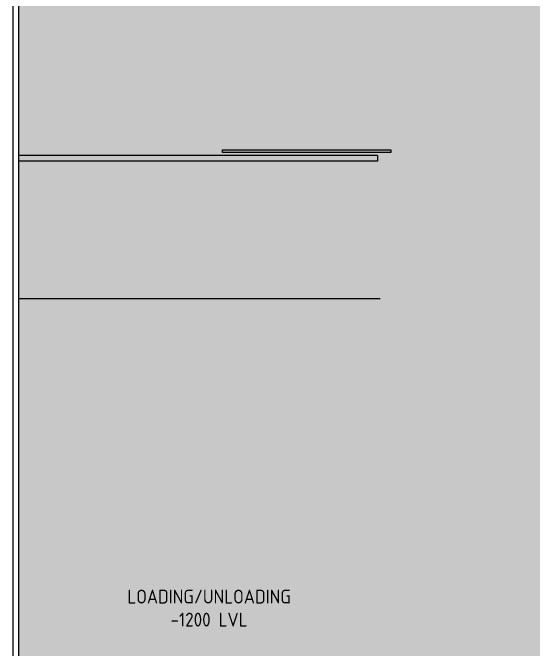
# Model space of a CAD drawing. Header units: inches. Extents: x 527079 to 698187, y -115864 to 63842.
# Drawn here: x 532987 to 551540, y -91417 to -68731 of the extents above; entities that cross this region are included whole.
import ezdxf

# ---------------------------------------------------------------- set-up
doc = ezdxf.new("R2010")
doc.units = ezdxf.units.IN
doc.header["$LTSCALE"] = 8
doc.header["$MEASUREMENT"] = 0
for name, color, linetype in [('doors_windows', 250, 'Continuous'), ('hatch', 8, 'Continuous'), ('txt', 7, 'Continuous'), ('walls', 5, 'Continuous')]:
    doc.layers.add(name, color=color, linetype=linetype)
doc.styles.get("Standard").update_dxf_attribs({"font": 'isocp.shx'})

msp = doc.modelspace()

# ---------------------------------------------------------------- hatches: boundary and pattern name
at = {"layer": 'hatch'}
h = msp.add_hatch(color=254, dxfattribs=at)
h.paths.add_polyline_path([(552987, -99667), (533187, -99667), (533187, -74017), (533187, -39917), (697987, -39917), (697987, -110717), (623187, -110717), (623187, -105017), (623187, -104817), (603212, -104817), (603212, -73817), (552987, -73817)])
h.paths.add_polyline_path([(617987, -74717), (628187, -74717), (628187, -80917), (617987, -80917)], flags=16)

# ---------------------------------------------------------------- linework, layer by layer
at = {"color": 0}
msp.add_line((533187, -78917), (546087, -78917), dxfattribs=at)
at = {"layer": 'doors_windows', "color": 4}
msp.add_lwpolyline([(540461, -73617), (546461, -73617), (546461, -73717), (540461, -73717)], close=True, dxfattribs=at)
at = {"layer": 'walls'}
for p, q in [((532987, -39717), (532987, -99867)), ((533187, -61917), (533187, -99667)), ((545987, -73817), (533187, -73817)), ((545987, -73817), (545987, -74017)), ((545987, -74017), (533187, -74017))]:
    msp.add_line(p, q, dxfattribs=at)
at = {"layer": 'walls', "ltscale": 10}
for p, q in [((532987, -71643), (532987, -99867)), ((533187, -71643), (533187, -99667))]:
    msp.add_line(p, q, dxfattribs=at)

# ---------------------------------------------------------------- texts
at = {"layer": 'txt', "color": 176, "insert": (539985, -89950), "char_height": 492.19, "attachment_point": 5}
msp.add_mtext('LOADING/UNLOADING\\P-1200 LVL ', dxfattribs=at)

doc.saveas('drawing.dxf')
